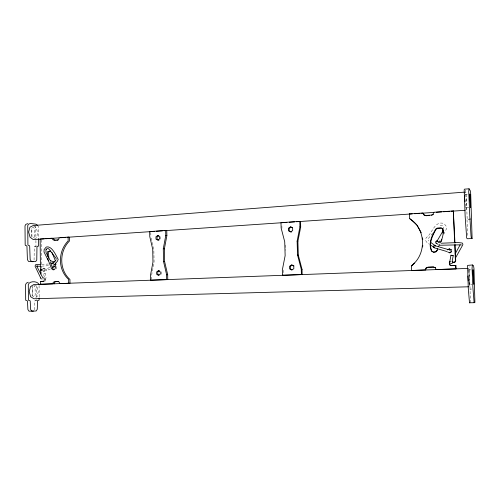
<?xml version="1.0" encoding="UTF-8"?>
<svg xmlns="http://www.w3.org/2000/svg" width="500" height="500" viewBox="0 0 500 500"><rect width="100%" height="100%" fill="white"/><g stroke="black" fill="none" stroke-linecap="round" stroke-linejoin="round"><path stroke-width="0.38" stroke-dasharray="2.5 1.88" d="M46.344 270.619L46.344 269.05M469.25 281.675L469.119 284.375L472.181 284.288M34.069 260.081L34.275 247.019L34.781 246.462L37.481 246.287M470.325 302.65L470.037 289.206L471.737 289.019M469.344 286.112C470.106 280.269 469.819 274.131 468.425 268.394L467.931 270.919M470.956 219.062L467.194 219.3L466.206 194.394L465.756 191.081L464.487 189.156M36.506 299.644L36.356 300.231L34.981 300.619L34.812 301.112L34.556 309.3L33.494 311.025M464.6 193.95L465.119 192.081C466.3 197.987 467.088 204.306 465.906 210.238L465.606 208.9M56.356 268.925L56.819 267.312L56.775 263.831M32.931 286.206L32.413 287.863L32.481 294.812L33.031 296.462L33.85 296.906L34.663 296.45L35.175 294.788L35.106 287.875L34.556 286.219L33.744 285.763M32.113 295.975L32.388 287.969L31.837 286.319M443.812 229.537L443.769 226.85L443.194 226.144L441.763 225.287L439.881 225.287L438.6 226.169M45.388 281.125L45.669 279.031L45.325 278.113M31.538 237.081L31.819 229.794L31.269 228.1M468.85 207.681L465.806 207.894L465.631 198.169M465.087 194.8L465.219 194.425L469.781 194.075M443.725 234.281L446.425 228.95L445.994 225.95L444.8 224.506L442.512 223.137C434.106 221.706 432.006 234.006 426.262 237.625C424.25 240.406 427.025 242.987 429.356 244.194M470.831 218.938L467.006 219.262L467.669 236.731M432.7 233.269L428.275 238.594L427.906 239.919L428.6 241.012M450.056 262.194L450.819 261.45M35.775 297.481L37.044 296.637L38.3 291.65L36.938 286.669L34.369 284.988M34.55 238.906L36.444 237.869L37.7 233.075L36.344 227.987L33.144 225.538M49.7 267.381L47.106 268.731M50.4 268.994L46.212 270.7M44.288 277.075L43.631 274L45.312 273.562L46.069 277.2L45.688 279.481L44.9 279.756M41.688 264.438L48.975 263.962M41.619 266.156L49.706 265.637M468.494 269.95L473.088 269.781M35.319 300.494L37.337 300.45M470.094 289.056L469.2 266.806M43.631 274L45.312 273.562M34.781 246.462L35.812 246.306L35.962 245.738L35.894 238.781M34.956 225.525L35.775 227.181L35.888 238.006M37.65 225.319L38.469 226.981L38.581 237.825M469.119 284.375L468.744 281.613M465.619 207.144L465.806 207.894M151.237 238.2L153.844 249.438L154.088 262.15L151.581 275.419L151.713 280.212M468.669 270.569L469.125 278.694M283.113 270.131L283.281 274.581M285.619 245.056L285.775 250.406M281.875 225.931L281.944 228.225M160.65 236.7L160.7 239.056M161.344 271.825L161.388 274.194M150.806 232.45L150.887 236.7M41.469 239.931L41.762 267.844M41.8 271.719L41.825 274.044M39.069 285.556L39.188 297.231M36.369 285.656L36.488 297.312M34.588 235.837L34.075 237.419L33.269 237.781L32.45 237.25L31.9 235.544L31.837 229.269L32.356 227.694L33.163 227.35L33.975 227.894L34.525 229.594L34.588 235.837"/><path stroke-width="0.75" d="M472.106 238.512L470.706 194.05L470.269 190.731L469.075 188.794L464.487 189.156L464.162 189.875L465.15 216.319L466.694 238.156L467.556 238.75L472.106 238.512L471.3 237.913L471.006 235.562L469.781 216.025L468.706 191.369L469.075 188.794M422.625 246.994L422.794 245.469M449.756 261.8L450.95 255.231L453.219 255.681L452.113 261.681M53.769 265.45L57.394 261.281L58.206 259.425C56.05 255.688 52 245.375 46.238 247.019L44.138 249.556L43.994 251.975L48.438 260.863M166.675 279.581L166.619 274.725L163.544 261.556L163.287 248.725L165.787 235.506L165.688 230.487L149.675 231.575L149.769 236.544L152.731 249.319L152.975 262.069L150.463 275.375L150.594 280.181L167.756 279.619L167.7 274.769L164.631 261.637L164.375 248.844L166.869 235.662L166.769 230.662L165.688 230.487M299.775 221.381L300.531 221.594L300.694 227.013L297.887 241.3L298.306 255.156L302.038 269.369L302.15 274.619L301.394 274.569L301.281 269.3L297.544 255.044L297.125 241.144L299.938 226.812L299.775 221.381L280.981 222.656L281.137 228.031L284.731 241.844L285.138 255.644L282.312 270.062L282.506 275.275L283.312 275.319M54.075 283.844L54.581 282.337L55.8 281.65L58.612 281.537M425.531 270.031L426.281 268.15L428.156 267.275L433.65 267.062L435.606 267.794M449.775 261.312L449.281 262.525L449.888 265.163L451.413 265.675L455.913 265.5L456.062 268.9L436.156 269.556L435.244 267.712L433.281 266.981L427.775 267.194L425.887 268.069L425.138 269.962L411.544 270.469L411.362 265.812C426.806 254.25 426.119 228.731 409.519 218.556L409.344 213.938L422.863 213.019L423.756 214.806L425.694 215.481L431.175 215.113L433.062 214.188L433.819 212.275L453.312 210.95L454.963 242.95M450.094 261.413L449.6 262.619L450.206 265.25M437.675 248.738L437.075 250.162L435.594 251.75L433.425 252.144L431.525 251.094C428.006 243.512 431.962 235.688 435.681 229.1L437.125 228.131L441.012 227.9L442.55 228.512L443.081 229.619L443.237 233.287M438.569 246.6L439.462 244.469M440.062 243.044C442.456 238.612 444.288 233.212 442.212 228.3M441 241.788L441.894 239.662M461.45 244.963L460.163 244.844L455.156 253.844M455.375 258.163L462.575 245.275L462.912 244.25L462.256 243.031L458.125 242.55L441.337 243.219M443.425 230.206L436.994 241.163M438.844 242.525L439.975 240.775M472.4 264.962L472.05 268.106L472.906 287.775L474.125 302.7L474.906 302.562L473.975 268.719L473.55 265.688L472.4 264.962L467.6 265.394L468.244 287.9L469.494 302.787L474.125 302.7M52.381 263.863L55.881 260.231M37.194 265.631L37.044 266.806L42.713 277.606M411.8 265.9L414.462 263.044M437.431 250.294L435.95 251.881L433.794 252.275L431.9 251.225C428.387 243.675 432.331 235.875 436.044 229.306L437.481 228.344L441.356 228.113M452.881 262.538L452.075 263.325L450.669 263.469M51.775 263.744L52.912 262.544L53.263 263.475L51.119 263.031M54.531 266.65L52.469 267.913M42.794 269.056L43.906 268.238L45.019 268.994L45.019 270.569L43.9 271.388L42.787 270.631M158.825 235.637L157.056 236.931L157.1 239.281L158.919 240.344M159.512 270.719L157.738 271.981L157.781 274.344L159 275.081M292.381 265.012L290.306 266.381L290.381 268.944L291.994 269.837M447.488 249.9L449.231 248.787L451.413 249.812M448.387 249.669L449.55 248.925M449.781 252.913L451.525 251.806M42.231 278.938L40.844 278.775L40.531 277.887M431.55 215.369L433.431 214.444M28.269 282.25L26.369 283.156L25.544 284.75L25.688 299.831L25.85 300.425L27.287 300.769L27.469 301.262L27.894 309.544L29.013 311.206L33.494 311.025M469.494 302.787L469.913 302.706M27.713 223.663L25.819 224.35L25 225.831L25.175 244.781L25.344 245.387L26.769 245.875L26.95 246.388L27.425 259.681L28.537 261.444L33.013 261.694M464.344 192.144L33.144 225.538L29.95 227.194L28.65 232.037L30.044 237.2L33.288 239.594L44.181 238.856M43.212 277.781L44 278.081L44.344 279L44.062 281.1L40.569 281.613L40.6 284.275L52.763 283.825L53.275 282.312L54.488 281.625L58.012 281.488L59.25 282.087L59.8 283.562L69.981 283.25L69.931 279.469C58.963 269.688 59.219 251.231 69.444 241.019L69.394 237.262L68.119 237.113L59.256 237.719L58.744 239.237L57.519 239.963L54.013 240.194L52.787 239.638L52.244 238.194L40.125 239.019L40.494 274M45.738 238.75L58.963 237.85M60.519 237.75L65.963 237.375M67.519 237.275L154.669 231.356M156.225 231.256L162.45 230.831M164.006 230.725L286.944 222.381M289.281 222.225L294.725 221.856M296.281 221.75L412.219 213.881M414.55 213.725L420 213.356M421.556 213.25L434.006 212.406M436.337 212.244L441.788 211.875M443.344 211.769L449.569 211.35M451.125 211.244L465.125 210.294M56.719 240.238L58.119 240.144M429.5 215.506L426.087 215.731L424.156 215.062L423.263 213.275M50.712 251.062L47.544 251.619L47.294 256.419M50.812 251.238L48.863 251.725L48.569 252.638L48.819 258.319M453.156 262.369L454.969 261.819L455.419 260.65L454.756 245.119M451.1 265.587L455.913 265.5M43.975 281.556L40.569 281.613M282.506 275.275L301.394 274.569M467.644 268.425L33.731 284.562L30.519 286.613L29.219 291.663L30.619 296.712L33.869 298.756L468.444 286.794M40.131 266.256L36.419 266.194M40.025 264.556L35.85 264.469L35.031 266.112L40.538 277.675M460.163 244.844L439.769 245.244M40.6 284.275L41.931 284.294M166.619 274.725L167.7 274.769M163.544 261.556L164.631 261.637M301.281 269.3L302.038 269.369M163.287 248.725L164.375 248.844M430.469 242.288L435.556 245.888L434.125 245.725L433.425 246.869L434.431 247.756L431.138 245.413M447.456 249.344L435.506 245.863L434.056 245.688L433.444 246.944L434.569 247.919L446.838 251.506M297.544 255.044L298.306 255.156M165.787 235.506L166.869 235.662M411.544 270.469L411.981 270.538M54.488 266.606L52.85 266.169M53.725 264.675L54.944 264.875M453.219 255.681L450.95 255.231M297.125 241.144L297.887 241.3M299.938 226.812L300.694 227.013M437.35 241.156L436.85 240.925L435.594 241.65L435.95 243.012L436.506 243.25M449.263 249.906L450.169 250.306M55.319 240.331L54.094 239.775L53.55 238.331M447.6 251.894L449.469 252.787L451.219 251.675L451.1 249.675M292.325 227.606L291.25 227.037L289.181 228.444L289.256 230.987L291.4 232.125M292.919 265.312L294 265.906M54.413 261.919L50.587 260.806L50.788 261.05L49.837 259.85L46.025 252.569L45.919 250.019L46.381 249.225L46.1 249.525L46.962 248.719L48.144 248.55L48.981 249.144L56.006 258.256L56.288 259.294M409.344 213.938L409.781 214.188M439.2 242.35L436.85 240.925L437.981 241.844M438.106 244.331L435.95 243.012M409.963 218.794L416.85 224.9M37.65 225.319L35.8 224.156L30.431 223.45L28.544 224.137L27.725 225.619L27.906 244.6L28.075 245.212L29.494 245.7L29.681 246.213L30.15 259.531L31.263 261.294L35.719 261.556L36.775 259.938L36.975 246.844L37.144 246.375L38.512 246.137L38.656 245.569L38.587 238.594M53.812 269.719L52.819 268.562L50.419 262.419M453.019 262.288L452.569 261.5M452.256 261.4L452.713 262.188L454.094 262.438L455.269 261.913L455.712 260.75L455.025 244.5M417.219 225.556L421.256 232.756M39.062 284.775C38.138 280.831 29.219 280.631 28.287 284.65L28.431 299.756L28.594 300.356L30.025 300.694L30.206 301.188L30.631 309.488L31.75 311.156L36.219 310.975L37.275 309.244L37.525 301.044L37.694 300.55L39.069 300.163L39.2 298.012M51.95 252.381L55.438 260.963M47.5 258.231L51.506 268.5L52.5 269.656L53.881 269.831L55.05 268.869L55.512 267.25L55.462 263.062M422.488 237.906L422.775 239.406M464.731 201.619L464.6 195.494M468.256 281.087L467.95 275.975M453.312 210.95L454.663 242.787M455.619 265.413L455.763 268.825M68.119 237.113L68.162 240.888C57.919 251.131 57.663 269.625 68.65 279.438L68.694 283.231M472.962 270.319L473.719 284.244L473.088 269.781L472.962 270.319M470.5 205.169L470.369 207.581L469.781 194.075L470.5 205.169M41.95 269.669L41.6 270.694L40.706 270.637L40.5 269.575L41.262 268.975L41.95 269.669M157.725 235.481L155.95 236.775L155.994 239.131L157.819 240.2L159.6 238.906L159.556 236.544L157.725 235.481M158.412 270.663L156.631 271.925L156.675 274.294L158.506 275.406L160.294 274.144L160.244 271.769L158.412 270.663M290.469 226.838L288.394 228.25L288.469 230.8L290.619 231.944L292.7 230.538L292.625 227.975L290.469 226.838M291.6 264.931L289.519 266.306L289.594 268.875L291.756 270.069L293.844 268.7L293.762 266.125L291.6 264.931"/></g></svg>
